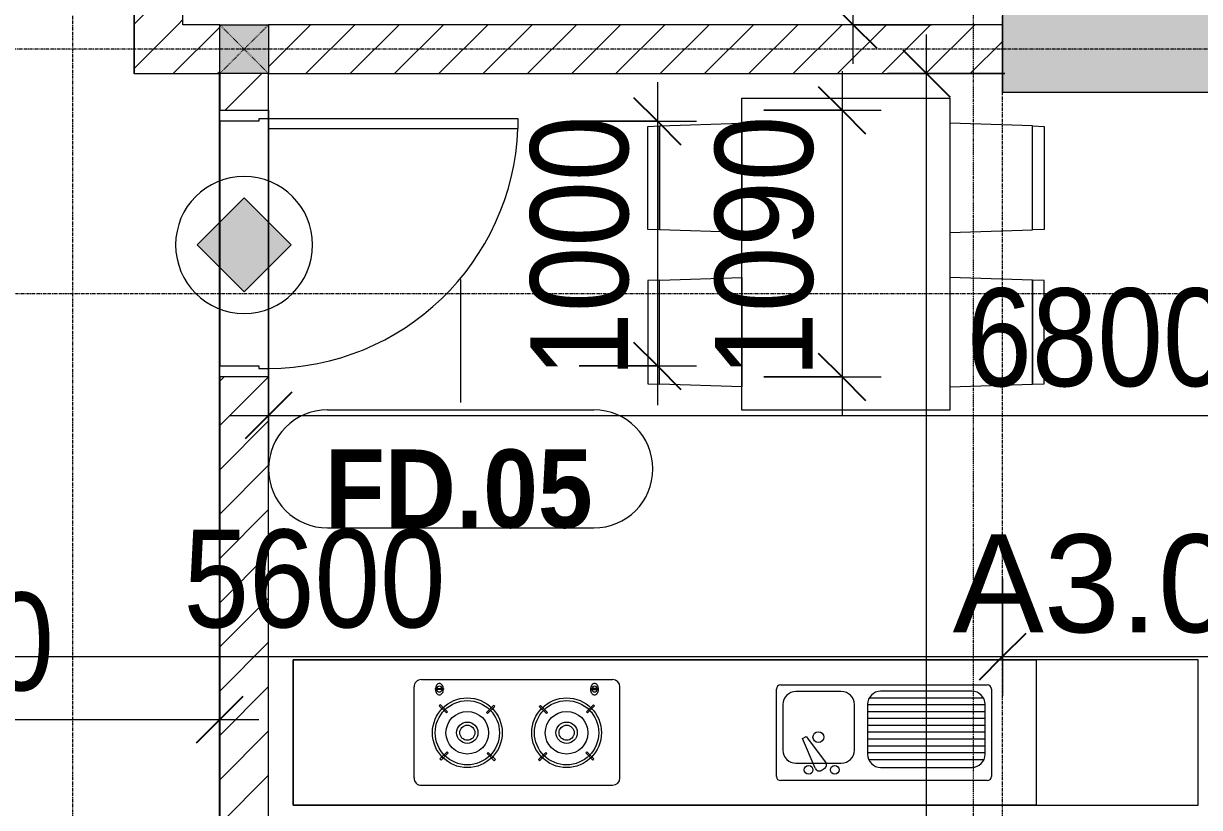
# Model space of a CAD drawing. Header units: millimetres. Extents: x 1591 to 239055, y -15958 to 83255.
# Drawn here: x 213931 to 218737, y 22437 to 25642 of the extents above; entities that cross this region are included whole.
import ezdxf

# ---------------------------------------------------------------- set-up
doc = ezdxf.new("R2010")
doc.units = ezdxf.units.MM
for name, pattern in [('Dash', [6, 3, -3]), ('Dash Dot 3_16_', [7.9375, 4.7625, -1.5875, 0, -1.5875]), ('Grid Line', [22.225, 12.7, -3.175, 3.175, -3.175])]:
    doc.linetypes.add(name, pattern=pattern)
for name, color, linetype, lineweight in [('0-1', 250, 'Continuous', 5), ('A-ANNO-DIMS', 211, 'Continuous', 9), ('A-ANNO-DIMS-160', 211, 'Continuous', 9), ('A-ANNO-NOTE', 131, 'Continuous', 9), ('A-AREA-IDEN', 2, 'Continuous', 9), ('A-DETL-GENF-2', 1, 'Continuous', 9), ('A-DOOR-3', 1, 'Continuous', 9), ('A-DOOR-FRAM-1', 1, 'Continuous', 9), ('A-DOOR-IDEN', 31, 'Continuous', 9), ('A-FLOR', 192, 'Continuous', 9), ('A-FLOR-2', 9, 'Continuous', 9), ('A-WALL', 113, 'Continuous', 9), ('A-WALL-3', 113, 'Continuous', 18), ('A-WALL-PATT-2', 111, 'Continuous', 9), ('G-ANNO-SYMB-1', 111, 'Dash Dot 3_16_', 18), ('I-FURN', 30, 'Continuous', 9), ('I-FURN-1', 254, 'Continuous', 9), ('S-COLS', 52, 'Continuous', 9), ('S-COLS-1', 52, 'Continuous', 5), ('S-COLS-2', 250, 'Continuous', 18), ('S-COLS-5', 52, 'Continuous', 18), ('S-COLS-HDLN', 52, 'Dash', 9), ('S-GRID-1', 1, 'Grid Line', 9)]:
    doc.layers.add(name, color=color, linetype=linetype, lineweight=lineweight)
doc.styles.add('Arial_13', font='arial_0.ttf', dxfattribs={"height": 400})
doc.styles.add('Arial_B_5', font='arialbd_0.ttf', dxfattribs={"width": 0.9, "height": 320})
doc.styles.add('UTM Avo', font='UTM Avo.ttf', dxfattribs={"width": 0.9, "height": 400})
doc.dimstyles.new('1_Dim_chi_tiet_2_5', dxfattribs={"dimscale": 304.8, "dimtxt": 399.720379, "dimasz": 0.629921, "dimexe": 0.524934, "dimexo": 0.0625, "dimgap": 0.052493, "dimtad": 1, "dimdec": 0, "dimrnd": 5, "dimzin": 0, "dimdsep": 46, "dimtxsty": 'UTM Avo', "dimblk1": 'OBLIQUE', "dimblk2": 'OBLIQUE', "dimsah": 1, "dimcen": 0.09, "dimdle": 0.524934, "dimazin": 0, "dimtfac": 1, "dimtdec": 4, "dimtix": 1, "dimtmove": 0, "dimatfit": 3, "dimfxl": 1.049869, "dimfxlon": 1, "dimtvp": 1, "dimtolj": 1, "dimtzin": 0, "dimarcsym": 2})
doc.dimstyles.new('1_Dim_chi_tiet_2_5_1', dxfattribs={"dimscale": 304.8, "dimtxt": 399.720379, "dimasz": 0.629921, "dimexe": 0.524934, "dimexo": 0.0625, "dimgap": 0.052493, "dimtad": 1, "dimdec": 0, "dimrnd": 5, "dimzin": 0, "dimdsep": 46, "dimtxsty": 'UTM Avo', "dimblk1": 'OBLIQUE', "dimblk2": 'OBLIQUE', "dimsah": 1, "dimcen": 0.09, "dimdle": 0.524934, "dimazin": 0, "dimtfac": 1, "dimtdec": 4, "dimtix": 1, "dimtmove": 0, "dimatfit": 3, "dimfxl": 1.049869, "dimfxlon": 1, "dimtvp": 1, "dimtolj": 1, "dimtzin": 0, "dimarcsym": 2})
pattern_1 = [(45, (95879.7, 0), (-90.50967, 90.50967), [])]

# ---------------------------------------------------------------- blocks, each defined once
blk = doc.blocks.new('NCV_TKTC_KET CAU_rvt-1-TKCS_MB TẦNG 6-8')
at = {"layer": 'S-COLS-1'}
blk.add_hatch(color=256, dxfattribs=at).paths.add_polyline_path([(123052.6, 25361.9), (123052.6, 25711.9), (122052.6, 25711.9), (122052.6, 25361.9), (122206.8, 25361.9)])
at = {"layer": 'S-COLS-2'}
for p, q in [((122052.6, 25711.9), (122052.6, 25361.9)), ((122052.6, 25361.9), (123052.6, 25361.9))]:
    blk.add_line(p, q, dxfattribs=at)
blk = doc.blocks.new('HE BEP A1 - HE BEP A 2-885810-TKCS_MB TẦNG 6-8')
at = {"layer": 'I-FURN'}
for p, q in [((662.4, 594.4), (0, 594.4)), ((0, 594.4), (0, 0)), ((662.4, 0), (662.4, 594.4)), ((662.4, 594.4), (3700, 594.4)), ((662.4, 0), (662.4, 594.4)), ((3700, 594.4), (3700, 0)), ((3700, 594.4), (3700, 0)), ((862.4, 494.4), (1706.9, 494.4)), ((2364, 483.2), (2364, 111.2)), ((3175.6, 513.2), (2394, 513.2)), ((3205.6, 483.2), (3205.6, 111.2)), ((844.9, 120.7), (844.9, 476.9)), ((1298.3, 440.1), (924.9, 440.1)), ((1541.1, 452.3), (1528.6, 445.1)), ((1566.6, 443.1), (1618.1, 322.3)), ((1724.4, 476.9), (1724.4, 120.7)), ((871.5, 386.8), (871.5, 182.3)), ((876.4, 408.9), (1346.8, 408.9)), ((1351.6, 182.3), (1351.6, 386.8)), ((1644.4, 423.2), (1459, 423.2)), ((1602.7, 313.4), (1523.8, 418.4)), ((2474.5, 410.3), (2470.1, 405.9)), ((2470.1, 405.9), (2499.2, 376.7)), ((2503.6, 381.1), (2474.5, 410.3)), ((2692.1, 413), (2663, 383.9)), ((2667.3, 379.5), (2696.5, 408.6)), ((2696.5, 408.6), (2692.1, 413)), ((2873.2, 408.6), (2877.5, 413)), ((2902.3, 379.5), (2873.2, 408.6)), ((2877.5, 413), (2906.7, 383.9)), ((3066, 381.1), (3095.1, 410.3)), ((3099.5, 405.9), (3070.4, 376.7)), ((3095.1, 410.3), (3099.5, 405.9)), ((871.5, 380.9), (1351.6, 380.9)), ((871.5, 352.9), (1351.6, 352.9)), ((1405.6, 369.9), (1405.6, 183.2)), ((1697.8, 183.2), (1697.8, 369.9)), ((2499.2, 376.7), (2503.6, 381.1)), ((2663, 383.9), (2667.3, 379.5)), ((2906.7, 383.9), (2902.3, 379.5)), ((3070.4, 376.7), (3066, 381.1)), ((871.5, 324.9), (1351.6, 324.9)), ((871.5, 296.9), (1351.6, 296.9)), ((1618.1, 322.3), (1602.7, 313.4)), ((871.5, 268.9), (1351.6, 268.9)), ((871.5, 240.9), (1351.6, 240.9)), ((871.5, 212.9), (1351.6, 212.9)), ((2467.4, 188.3), (2496.5, 217.4)), ((2500.9, 213), (2471.8, 183.9)), ((2496.5, 217.4), (2500.9, 213)), ((2660.2, 215.8), (2664.6, 220.2)), ((2689.3, 186.7), (2660.2, 215.8)), ((2664.6, 220.2), (2693.7, 191.1)), ((2905, 220.2), (2875.9, 191.1)), ((2880.3, 186.7), (2909.4, 215.8)), ((2909.4, 215.8), (2905, 220.2)), ((3073.1, 217.4), (3068.7, 213)), ((3068.7, 213), (3097.9, 183.9)), ((3102.3, 188.3), (3073.1, 217.4)), ((871.5, 184.9), (1351.6, 184.9)), ((877.9, 156.9), (1345.2, 156.9)), ((2471.8, 183.9), (2467.4, 188.3)), ((2693.7, 191.1), (2689.3, 186.7)), ((2875.9, 191.1), (2880.3, 186.7)), ((3097.9, 183.9), (3102.3, 188.3)), ((1706.9, 103.2), (862.4, 103.2)), ((924.9, 128.9), (1298.3, 128.9)), ((1459, 129.9), (1644.4, 129.9)), ((2451.6, 122.3), (2451.6, 118.3)), ((2484.1, 122.3), (2451.6, 122.3)), ((2451.6, 118.3), (2484.1, 118.3)), ((2484.1, 118.3), (2484.1, 122.3)), ((3085.5, 118.3), (3085.5, 122.3)), ((3085.5, 122.3), (3118, 122.3)), ((3118, 118.3), (3085.5, 118.3)), ((3118, 122.3), (3118, 118.3)), ((3175.6, 81.2), (2394, 81.2)), ((0, 0), (662.4, 0)), ((3700, 0), (662.4, 0))]:
    blk.add_line(p, q, dxfattribs=at)
for centre, radius in [((1485.9, 449.9), 17.8), ((1592.6, 449.9), 17.8), ((2581.9, 298.5), 142.6), ((2987.7, 298.5), 142.6), ((2581.9, 298.5), 131.3), ((2581.9, 298.5), 87.2), ((2987.7, 298.5), 131.3), ((2987.7, 298.5), 87.2), ((1552.8, 316.6), 22.2), ((2581.9, 298.5), 43.6), ((2987.7, 298.5), 43.6), ((2581.9, 298.5), 30.9), ((2987.7, 298.5), 30.9)]:
    blk.add_circle(centre, radius, dxfattribs=at)
for centre, radius, start, end in [((862.4, 476.9), 17.5, 90, 180), ((1706.9, 476.9), 17.5, 0, 90), ((2394, 483.2), 30, 90, 180), ((3175.6, 483.2), 30, 360, 90), ((924.9, 386.8), 53.3, 90, 180), ((1298.3, 386.8), 53.3, 360, 90), ((1537.5, 429.7), 17.8, 119.9521, 219.4618), ((1549.9, 436.9), 17.8, 20.5379, 119.9521), ((1459, 369.9), 53.3, 90, 180), ((1644.4, 369.9), 53.3, 360, 90), ((924.9, 182.3), 53.3, 180, 270), ((1298.3, 182.3), 53.3, 270, 360), ((1459, 183.2), 53.3, 180, 270), ((1644.4, 183.2), 53.3, 270, 360), ((862.4, 120.7), 17.5, 180, 270), ((1706.9, 120.7), 17.5, 270, 360), ((2394, 111.2), 30, 180, 270), ((2485.1, 120.7), 33.5, 163.9419, 180), ((2485.1, 120.7), 33.5, 180, 196.0581), ((2476.6, 123.1), 24.7, 145.204, 163.9419), ((2476.6, 118.2), 24.7, 196.0581, 214.796), ((2467.8, 120.3), 11.6, 9.9102, 170.0898), ((2467.8, 120.3), 11.6, 189.7177, 350.2823), ((2471.3, 126.9), 18.1, 120.7976, 145.204), ((2471.3, 114.5), 18.1, 214.796, 239.2024), ((2467.9, 132.6), 11.5, 90, 120.7976), ((2467.9, 108.8), 11.5, 239.2024, 270), ((2467.9, 132.6), 11.5, 59.2024, 90), ((2467.9, 108.8), 11.5, 270, 300.7976), ((2464.5, 126.9), 18.1, 34.796, 59.2024), ((2464.5, 114.5), 18.1, 300.7976, 325.204), ((2459.1, 123.1), 24.7, 16.0581, 34.796), ((2459.1, 118.2), 24.7, 325.204, 343.9419), ((2450.6, 120.7), 33.5, 0, 16.0581), ((2450.6, 120.7), 33.5, 343.9419, 0), ((3119, 120.7), 33.5, 163.9419, 180), ((3119, 120.7), 33.5, 180, 196.0581), ((3110.5, 123.1), 24.7, 145.204, 163.9419), ((3110.5, 118.2), 24.7, 196.0581, 214.796), ((3105.2, 126.9), 18.1, 120.7976, 145.204), ((3105.2, 114.5), 18.1, 214.796, 239.2024), ((3101.8, 120.3), 11.6, 9.9102, 170.0898), ((3101.8, 120.3), 11.6, 189.7177, 350.2823), ((3101.8, 132.6), 11.5, 90, 120.7976), ((3101.8, 108.8), 11.5, 239.2024, 270), ((3101.8, 132.6), 11.5, 59.2024, 90), ((3101.8, 108.8), 11.5, 270, 300.7976), ((3098.4, 126.9), 18.1, 34.796, 59.2024), ((3098.4, 114.5), 18.1, 300.7976, 325.204), ((3093, 123.1), 24.7, 16.0581, 34.796), ((3093, 118.2), 24.7, 325.204, 343.9419), ((3084.5, 120.7), 33.5, 0, 16.0581), ((3084.5, 120.7), 33.5, 343.9419, 0), ((3175.6, 111.2), 30, 270, 0)]:
    blk.add_arc(centre, radius, start, end, dxfattribs=at)
at = {"layer": 'I-FURN-1'}
for p, q in [((3700, 594.4), (0, 594.4)), ((0, 594.4), (0, 0)), ((3700, 0), (3700, 594.4)), ((0, 0), (3700, 0))]:
    blk.add_line(p, q, dxfattribs=at)
blk = doc.blocks.new('RES_BAN AN 1 - RES_BAN AN 1-885813-TKCS_MB TẦNG 6-8')
at = {"layer": 'I-FURN-1'}
for p, q in [((-425, 1275), (425, 1275)), ((-425, 0), (-425, 1275)), ((425, 1275), (425, 0)), ((-761.9, 1168.8), (-809.6, 1167.2)), ((-809.6, 1167.2), (-809.6, 745.3)), ((-425, 1180), (-761.9, 1168.8)), ((-761.9, 1168.8), (-761.9, 743.8)), ((-761.9, 743.8), (-761.9, 1168.8)), ((-425, 732.5), (-425, 1180)), ((425, 1180), (761.9, 1168.8)), ((425, 732.5), (425, 1180)), ((761.9, 1168.8), (761.9, 743.8)), ((761.9, 1168.8), (761.9, 743.8)), ((809.6, 1167.2), (761.9, 1168.8)), ((809.6, 745.3), (809.6, 1167.2)), ((-809.6, 745.3), (-761.9, 743.8)), ((-761.9, 743.8), (-425, 732.5)), ((761.9, 743.8), (425, 732.5)), ((761.9, 743.8), (809.6, 745.3)), ((-809.6, 536.9), (-761.9, 538.5)), ((-809.6, 115.1), (-809.6, 536.9)), ((-425, 549.7), (-761.9, 538.5)), ((-761.9, 538.5), (-761.9, 113.5)), ((-761.9, 538.5), (-761.9, 113.5)), ((-425, 102.3), (-425, 549.7)), ((425, 549.7), (761.9, 538.5)), ((425, 102.3), (425, 549.7)), ((761.9, 538.5), (761.9, 113.5)), ((761.9, 538.5), (809.6, 536.9)), ((761.9, 113.5), (761.9, 538.5)), ((809.6, 536.9), (809.6, 115.1)), ((-761.9, 113.5), (-809.6, 115.1)), ((-761.9, 113.5), (-425, 102.3)), ((761.9, 113.5), (425, 102.3)), ((809.6, 115.1), (761.9, 113.5)), ((425, 0), (-425, 0))]:
    blk.add_line(p, q, dxfattribs=at)
blk = doc.blocks.new('NCV_TKTC_TANG 6 - 8_rvt-2-TKCS_MB TẦNG 6-8')
at = {"layer": 'A-FLOR-2'}
for p, q in [((122052.4, 25436.9), (119052.6, 25436.9)), ((122052.4, 25361.9), (122052.4, 25436.9)), ((119052.7, 24196.5), (119052.7, 25286.5)), ((118852.7, 25242.4), (118852.7, 24242.4)), ((119052.6, 25252.4), (119052.6, 24232.4))]:
    blk.add_line(p, q, dxfattribs=at)
at = {"layer": 'I-FURN-1', "rotation": 180}
for name, p in [('RES_BAN AN 1 - RES_BAN AN 1-885813-TKCS_MB TẦNG 6-8', (121412.6, 25336.9)), ('HE BEP A1 - HE BEP A 2-885810-TKCS_MB TẦNG 6-8', (122852.6, 23041.3))]:
    blk.add_blockref(name, p, dxfattribs=at)
blk = doc.blocks.new('G1_SOF - BO TRU - 200x200-3056269-TKCS_MB TẦNG 6-8')
at = {"layer": 'S-COLS'}
blk.add_hatch(color=256, dxfattribs=at).paths.add_polyline_path([(100, 100), (-100, 100), (-100, -100), (100, -100)])
at = {"layer": 'S-COLS-5'}
for p, q in [((-100, 100), (100, 100)), ((-100, -100), (-100, 100)), ((100, 100), (100, -100)), ((100, -100), (-100, -100))]:
    blk.add_line(p, q, dxfattribs=at)
at = {"layer": 'S-COLS-HDLN'}
for p, q in [((100, -100), (-100, 100)), ((-100, -100), (100, 100))]:
    blk.add_line(p, q, dxfattribs=at)
blk = doc.blocks.new('FD_05 - FD_05-1000x2200mm-835433-TKCS_MB TẦNG 6-8')
at = {"layer": 'A-DETL-GENF-2'}
for p, q in [((510, -100), (470, -100)), ((470, -100), (470, -1120)), ((510, -1120), (510, -100)), ((470, -1120), (510, -1120))]:
    blk.add_line(p, q, dxfattribs=at)
blk.add_arc((510, -100), 1020, 180, 267.7525, dxfattribs=at)
at = {"layer": 'A-DOOR-FRAM-1'}
for p, q in [((-545, 100), (-500, 100)), ((-545, -100), (-545, 100)), ((-500, 100), (-500, -60)), ((500, 100), (545, 100)), ((500, -60), (500, 100)), ((545, 100), (545, -100)), ((-500, -60), (-510, -60)), ((-510, -60), (-510, -100)), ((510, -60), (500, -60)), ((510, -100), (510, -60)), ((-510, -100), (-545, -100)), ((545, -100), (510, -100))]:
    blk.add_line(p, q, dxfattribs=at)
blk = doc.blocks.new('DIMBLOCK29-TKCS_MB TẦNG 6-8')
at = {"layer": 'A-ANNO-DIMS-160'}
for p, q in [((212332.3, 23373.9), (212332.3, 22893.9)), ((212332.3, 23053.9), (212332.3, 23373.9)), ((217932.3, 23373.9), (217932.3, 22893.9)), ((217932.3, 23053.9), (217932.3, 23373.9)), ((212172.3, 23053.9), (217932.3, 23053.9))]:
    blk.add_line(p, q, dxfattribs=at)
at = {"layer": 'A-ANNO-DIMS-160', "lineweight": 25}
for p, q in [((212332.3, 23053.9), (212428.3, 23149.9)), ((217932.3, 23053.9), (218028.3, 23149.9)), ((212332.3, 23053.9), (212236.3, 22957.9)), ((217932.3, 23053.9), (217836.3, 22957.9))]:
    blk.add_line(p, q, dxfattribs=at)
at = {"layer": 'A-ANNO-DIMS-160', "color": 0, "insert": (214584.5, 23573.5), "char_height": 400, "width": 1314.636, "attachment_point": 1, "line_spacing_factor": 1.110334, "style": 'UTM Avo'}
blk.add_mtext('5600', dxfattribs=at)
blk = doc.blocks.new('_Oblique')
at = {"color": 0, "linetype": 'ByBlock', "lineweight": -2}
blk.add_line((-0.5, -0.5), (0.5, 0.5), dxfattribs=at)
blk = doc.blocks.new('DIMBLOCK30-TKCS_MB TẦNG 6-8')
at = {"layer": 'A-ANNO-DIMS-160'}
for p, q in [((217932.3, 23373.9), (217932.3, 22893.9)), ((217932.3, 23053.9), (217932.3, 23373.9)), ((223132.3, 23373.9), (223132.3, 22893.9)), ((223132.3, 23053.9), (223132.3, 23373.9)), ((217932.3, 23053.9), (223292.3, 23053.9))]:
    blk.add_line(p, q, dxfattribs=at)
at = {"layer": 'A-ANNO-DIMS-160', "lineweight": 25}
for p, q in [((217932.3, 23053.9), (218028.3, 23149.9)), ((223132.3, 23053.9), (223228.3, 23149.9)), ((217932.3, 23053.9), (217836.3, 22957.9)), ((223132.3, 23053.9), (223036.3, 22957.9))]:
    blk.add_line(p, q, dxfattribs=at)
at = {"layer": 'A-ANNO-DIMS-160', "color": 0, "insert": (219984.5, 23573.5), "char_height": 400, "width": 1314.636, "attachment_point": 1, "line_spacing_factor": 1.110334, "style": 'UTM Avo'}
blk.add_mtext('5200', dxfattribs=at)
blk = doc.blocks.new('HDNDCT_GHI CHÚ CỬA CHỐNG CHÁY EI30 - HDNDCT_GHI CHÚ CỬA CHỐNG CHÁY EI30-2461928-TKCS_MB TẦNG 6-8')
at = {"layer": 'A-ANNO-NOTE'}
blk.add_hatch(color=256, dxfattribs=at).paths.add_polyline_path([(-1.2, 0), (0, 1.2), (1.2, 0), (0, -1.2)])
for p, q in [((0, 1.2), (-1.2, 0)), ((1.2, 0), (0, 1.2)), ((-1.2, 0), (0, -1.2)), ((0, -1.2), (1.2, 0))]:
    blk.add_line(p, q, dxfattribs=at)
for start, end in [(360, 180), (180, 360)]:
    blk.add_arc((0, 0), 1.75, start, end, dxfattribs=at)
blk = doc.blocks.new('DIMBLOCK74-TKCS_MB TẦNG 6-8')
at = {"layer": 'A-ANNO-DIMS-160'}
for p, q in [((212332.3, 23116.3), (212332.3, 22636.3)), ((212332.3, 22796.3), (212332.3, 23116.3)), ((214732.3, 23116.3), (214732.3, 22636.3)), ((214732.3, 22796.3), (214732.3, 23116.3)), ((212172.3, 22796.3), (214892.3, 22796.3))]:
    blk.add_line(p, q, dxfattribs=at)
at = {"layer": 'A-ANNO-DIMS-160', "lineweight": 25}
for p, q in [((212332.3, 22796.3), (212428.3, 22892.3)), ((214732.3, 22796.3), (214828.3, 22892.3)), ((212332.3, 22796.3), (212236.3, 22700.3)), ((214732.3, 22796.3), (214636.3, 22700.3))]:
    blk.add_line(p, q, dxfattribs=at)
at = {"layer": 'A-ANNO-DIMS-160', "color": 0, "insert": (212984.5, 23315.9), "char_height": 400, "width": 1314.636, "attachment_point": 1, "line_spacing_factor": 1.110334, "style": 'UTM Avo'}
blk.add_mtext('2400', dxfattribs=at)
blk = doc.blocks.new('DIMBLOCK128-TKCS_MB TẦNG 6-8')
at = {"layer": 'A-ANNO-DIMS-160'}
for p, q in [((217321.9, 25477.4), (217321.9, 33796.9)), ((217641.9, 33636.9), (217161.9, 33636.9)), ((217321.9, 33636.9), (217641.9, 33636.9)), ((217641.9, 25637.4), (217161.9, 25637.4)), ((217321.9, 25637.4), (217641.9, 25637.4))]:
    blk.add_line(p, q, dxfattribs=at)
at = {"layer": 'A-ANNO-DIMS-160', "lineweight": 25}
for p, q in [((217321.9, 33636.9), (217225.9, 33732.9)), ((217321.9, 33636.9), (217417.9, 33540.9)), ((217321.9, 25637.4), (217225.9, 25733.4)), ((217321.9, 25637.4), (217417.9, 25541.4))]:
    blk.add_line(p, q, dxfattribs=at)
at = {"layer": 'A-ANNO-DIMS-160', "color": 0, "insert": (216802.3, 29089.4), "char_height": 400, "width": 1314.636, "attachment_point": 1, "rotation": 90, "line_spacing_factor": 1.110334, "style": 'UTM Avo'}
blk.add_mtext('8000', dxfattribs=at)
blk = doc.blocks.new('DIMBLOCK130-TKCS_MB TẦNG 6-8')
at = {"layer": 'A-ANNO-DIMS-160'}
for p, q in [((217621.9, 17276.9), (217621.9, 25597.4)), ((217941.9, 25437.4), (217461.9, 25437.4)), ((217621.9, 25437.4), (217941.9, 25437.4)), ((217941.9, 17436.9), (217461.9, 17436.9)), ((217621.9, 17436.9), (217941.9, 17436.9))]:
    blk.add_line(p, q, dxfattribs=at)
at = {"layer": 'A-ANNO-DIMS-160', "lineweight": 25}
for p, q in [((217621.9, 25437.4), (217525.9, 25533.4)), ((217621.9, 25437.4), (217717.9, 25341.4)), ((217621.9, 17436.9), (217525.9, 17532.9)), ((217621.9, 17436.9), (217717.9, 17340.9))]:
    blk.add_line(p, q, dxfattribs=at)
at = {"layer": 'A-ANNO-DIMS-160', "color": 0, "insert": (217102.3, 20889.4), "char_height": 400, "width": 1314.636, "attachment_point": 1, "rotation": 90, "line_spacing_factor": 1.110334, "style": 'UTM Avo'}
blk.add_mtext('8000', dxfattribs=at)
blk = doc.blocks.new('DIMBLOCK131-TKCS_MB TẦNG 6-8')
at = {"layer": 'A-ANNO-DIMS-160'}
for p, q in [((214932.3, 24360), (214932.3, 23880)), ((214932.3, 24040), (214932.3, 24360)), ((221732.3, 24360), (221732.3, 23880)), ((221732.3, 24040), (221732.3, 24360)), ((214772.3, 24040), (221892.3, 24040))]:
    blk.add_line(p, q, dxfattribs=at)
at = {"layer": 'A-ANNO-DIMS-160', "lineweight": 25}
for p, q in [((214932.3, 24040), (215028.3, 24136)), ((221732.3, 24040), (221828.3, 24136)), ((214932.3, 24040), (214836.3, 23944)), ((221732.3, 24040), (221636.3, 23944))]:
    blk.add_line(p, q, dxfattribs=at)
at = {"layer": 'A-ANNO-DIMS-160', "color": 0, "insert": (217784.5, 24559.6), "char_height": 400, "width": 1314.636, "attachment_point": 1, "line_spacing_factor": 1.110334, "style": 'UTM Avo'}
blk.add_mtext('6800', dxfattribs=at)
blk = doc.blocks.new('STN_Door Tag - STN_Door Tag-1788670-TKCS_MB TẦNG 6-8')
at = {"layer": 'A-DOOR-IDEN'}
for p, q in [((-3.37, 1.495), (3.431, 1.495)), ((-3.37, -1.524), (3.431, -1.524))]:
    blk.add_line(p, q, dxfattribs=at)
for centre, start, end in [((-3.37, -0.015), 90, 270), ((3.431, -0.015), 270, 90)]:
    blk.add_arc(centre, 1.509, start, end, dxfattribs=at)
blk = doc.blocks.new('DIMBLOCK279-TKCS_MB TẦNG 6-8')
at = {"layer": 'A-ANNO-DIMS-160'}
for p, q in [((217276.3, 25447.4), (217276.3, 24037.4)), ((216956.3, 25287.4), (217436.3, 25287.4)), ((217276.3, 25287.4), (216956.3, 25287.4)), ((216956.3, 24197.4), (217436.3, 24197.4)), ((217276.3, 24197.4), (216956.3, 24197.4))]:
    blk.add_line(p, q, dxfattribs=at)
at = {"layer": 'A-ANNO-DIMS-160', "lineweight": 25}
for p, q in [((217276.3, 25287.4), (217180.3, 25383.4)), ((217276.3, 25287.4), (217372.3, 25191.4)), ((217276.3, 24197.4), (217180.3, 24293.4)), ((217276.3, 24197.4), (217372.3, 24101.4))]:
    blk.add_line(p, q, dxfattribs=at)
at = {"layer": 'A-ANNO-DIMS-160', "color": 0, "insert": (216756.7, 24194.6), "char_height": 400, "width": 1314.636, "attachment_point": 1, "rotation": 90, "line_spacing_factor": 1.110334, "style": 'UTM Avo'}
blk.add_mtext('1090', dxfattribs=at)
blk = doc.blocks.new('DIMBLOCK280-TKCS_MB TẦNG 6-8')
at = {"layer": 'A-ANNO-DIMS-160'}
for p, q in [((216521.6, 25402.4), (216521.6, 24082.4)), ((216201.6, 25242.4), (216681.6, 25242.4)), ((216521.6, 25242.4), (216201.6, 25242.4)), ((216201.6, 24242.4), (216681.6, 24242.4)), ((216521.6, 24242.4), (216201.6, 24242.4))]:
    blk.add_line(p, q, dxfattribs=at)
at = {"layer": 'A-ANNO-DIMS-160', "lineweight": 25}
for p, q in [((216521.6, 25242.4), (216425.6, 25338.4)), ((216521.6, 25242.4), (216617.6, 25146.4)), ((216521.6, 24242.4), (216425.6, 24338.4)), ((216521.6, 24242.4), (216617.6, 24146.4))]:
    blk.add_line(p, q, dxfattribs=at)
at = {"layer": 'A-ANNO-DIMS-160', "color": 0, "insert": (216002, 24194.6), "char_height": 400, "width": 1314.636, "attachment_point": 1, "rotation": 90, "line_spacing_factor": 1.110334, "style": 'UTM Avo'}
blk.add_mtext('1000', dxfattribs=at)

msp = doc.modelspace()

# ---------------------------------------------------------------- hatches: boundary and pattern name
at = {"layer": 'A-WALL-PATT-2'}
h = msp.add_hatch(dxfattribs=at)
h.set_pattern_fill('FP_1', color=256, style=0, pattern_type=2)
h.set_pattern_definition(pattern_1)
h.paths.add_polyline_path([(214582.3, 25637.4), (214582.3, 28536.9), (214382.3, 28536.9), (214382.3, 25637.4)])
h = msp.add_hatch(dxfattribs=at)
h.set_pattern_fill('FP_1', color=256, style=0, pattern_type=2)
h.set_pattern_definition(pattern_1)
h.paths.add_polyline_path([(217932.3, 25437.4), (217932.3, 25637.4), (214932.3, 25637.4), (214932.3, 25437.4), (216474.4, 25437.4)])
h.paths.add_polyline_path([(214732.3, 25437.4), (214732.3, 25637.4), (214382.3, 25637.4), (214382.3, 25437.4)])
h = msp.add_hatch(dxfattribs=at)
h.set_pattern_fill('FP_1', color=256, style=0, pattern_type=2)
h.set_pattern_definition(pattern_1)
h.paths.add_polyline_path([(214932.3, 21486.9), (214932.3, 24197.4), (214732.3, 24197.4), (214732.3, 21486.9), (214862.4, 21486.9)])
h.paths.add_polyline_path([(214932.3, 25287.4), (214932.3, 25437.4), (214732.3, 25437.4), (214732.3, 25287.4), (214862.4, 25287.4)])

# ---------------------------------------------------------------- linework, layer by layer
at = {"layer": 'A-DOOR-IDEN'}
msp.add_line((215717.3, 24595.7), (215717.3, 24092.6), dxfattribs=at)
at = {"layer": 'A-FLOR'}
for p, q in [((214382.2, 25436.9), (214382.2, 29586.9)), ((214732.2, 25436.9), (214382.2, 25436.9)), ((214732.2, 21486.9), (214732.2, 25436.9))]:
    msp.add_line(p, q, dxfattribs=at)
at = {"layer": 'A-WALL'}
for p, q in [((214732.3, 24242.4), (214732.3, 25242.4)), ((214932.3, 25252.4), (214932.3, 24232.4))]:
    msp.add_line(p, q, dxfattribs=at)
at = {"layer": 'A-WALL-3'}
for p, q in [((214382.3, 29586.9), (214382.3, 25437.4)), ((214582.3, 25637.4), (214582.3, 28536.9)), ((214732.3, 25637.4), (214582.3, 25637.4)), ((217932.3, 25637.4), (214932.3, 25637.4)), ((217932.3, 25437.4), (217932.3, 25637.4)), ((214382.3, 25437.4), (214732.3, 25437.4)), ((214732.3, 25437.4), (214732.3, 25287.4)), ((214932.3, 25437.4), (217932.3, 25437.4)), ((214932.3, 25287.4), (214932.3, 25437.4)), ((214732.3, 25287.4), (214932.3, 25287.4)), ((214732.3, 24197.4), (214732.3, 21486.9)), ((214932.3, 24197.4), (214732.3, 24197.4)), ((214932.3, 20536.9), (214932.3, 24197.4))]:
    msp.add_line(p, q, dxfattribs=at)
at = {"layer": 'G-ANNO-SYMB-1'}
msp.add_line((217812.3, 82873.6), (217812.3, 13592.5), dxfattribs=at)
at = {"layer": 'S-GRID-1'}
for p, q in [((214132.3, 19149.4), (214132.3, 77012.5)), ((217932.3, 19149.4), (217932.3, 77012.5)), ((221768.6, 25536.9), (132338.5, 25536.9)), ((223800.6, 24536.9), (130306.5, 24536.9))]:
    msp.add_line(p, q, dxfattribs=at)

# ---------------------------------------------------------------- block references
at = {"layer": '0-1'}
for name in ['NCV_TKTC_KET CAU_rvt-1-TKCS_MB TẦNG 6-8', 'NCV_TKTC_TANG 6 - 8_rvt-2-TKCS_MB TẦNG 6-8']:
    msp.add_blockref(name, (95879.7, 0), dxfattribs=at)
at = {"layer": 'A-ANNO-NOTE', "xscale": 160, "yscale": 160, "zscale": 160}
msp.add_blockref('HDNDCT_GHI CHÚ CỬA CHỐNG CHÁY EI30 - HDNDCT_GHI CHÚ CỬA CHỐNG CHÁY EI30-2461928-TKCS_MB TẦNG 6-8', (214832.2, 24736.9), dxfattribs=at)
at = {"layer": 'A-DOOR-3', "rotation": 90.00000000000007}
msp.add_blockref('FD_05 - FD_05-1000x2200mm-835433-TKCS_MB TẦNG 6-8', (214832.3, 24742.4), dxfattribs=at)
at = {"layer": 'A-DOOR-IDEN', "xscale": 159.9999999999999, "yscale": 159.9999999999999, "zscale": 159.9999999999999}
msp.add_blockref('STN_Door Tag - STN_Door Tag-1788670-TKCS_MB TẦNG 6-8', (215712.5, 23823.7), dxfattribs=at)
at = {"layer": 'S-COLS', "rotation": 180}
msp.add_blockref('G1_SOF - BO TRU - 200x200-3056269-TKCS_MB TẦNG 6-8', (214832.3, 25537.4), dxfattribs=at)

# ---------------------------------------------------------------- texts
at = {"layer": 'A-AREA-IDEN', "insert": (218846.8, 23147.7), "char_height": 400, "width": 2233.6, "attachment_point": 8, "line_spacing_factor": 0.936439, "style": 'Arial_13'}
msp.add_mtext('\\pt8,16,24,32,40,48,56,64,72,80,88,96,104,112,120,128,136,144,152,160,168,176,184,192,200,208,216,224,232,240,248,256;A3.08.10', dxfattribs=at)
at = {"layer": 'A-DOOR-IDEN', "insert": (215709.2, 23738.4), "char_height": 320, "width": 1124.64, "attachment_point": 5, "line_spacing_factor": 0.936439, "style": 'Arial_B_5'}
msp.add_mtext('\\pt7.2,14.4,21.6,28.8,36,43.2,50.4,57.6,64.8,72,79.2,86.4,93.6,100.8,108,115.2,122.4,129.6,136.8,144,151.2,158.4,165.6,172.8,180,187.2,194.4,201.6,208.8,216,223.2,230.4;FD.05', dxfattribs=at)

# ---------------------------------------------------------------- dimensions: what is measured, and where the dimension line sits
at = {"layer": 'A-ANNO-DIMS'}
for base, p1, p2, dimstyle, override, picture, middle in [((217321.904, 33636.936), (217641.904, 25637.3629), (217641.904, 33636.936), '1_Dim_chi_tiet_2_5', {"dimpost": '<>', "dimfxl": 7999.573178}, 'DIMBLOCK128-TKCS_MB TẦNG 6-8', (217098.9119, 29637.1494)), ((217621.904, 25437.3629), (217941.904, 17436.936), (217941.904, 25437.3629), '1_Dim_chi_tiet_2_5', {"dimpost": '<>', "dimfxl": 8000.426822}, 'DIMBLOCK130-TKCS_MB TẦNG 6-8', (217398.9119, 21437.1494)), ((216521.6, 24242.4), (216201.6, 25242.4), (216201.6, 24242.4), '1_Dim_chi_tiet_2_5_1', {"dimpost": '<>', "dimfxl": 1000}, 'DIMBLOCK280-TKCS_MB TẦNG 6-8', (216298.6, 24742.4)), ((217276.3, 24197.4), (216956.3, 25287.4), (216956.3, 24197.4), '1_Dim_chi_tiet_2_5_1', {"dimpost": '<>', "dimfxl": 1090}, 'DIMBLOCK279-TKCS_MB TẦNG 6-8', (217053.3, 24742.4))]:
    dim = msp.add_linear_dim(base=base, p1=p1, p2=p2, angle=90, dimstyle=dimstyle, override=override, dxfattribs=at)
    dim.commit()
    dim.dimension.update_dxf_attribs({"geometry": picture, "text_midpoint": middle})
for base, p1, p2, override, picture, middle in [((221732.3, 24040), (214932.3, 24360), (221732.3, 24360), {"dimpost": '<>', "dimfxl": 6800}, 'DIMBLOCK131-TKCS_MB TẦNG 6-8', (218332.3, 24263)), ((217932.3, 23053.9), (212332.3, 23373.9), (217932.3, 23373.9), {"dimpost": '<>', "dimfxl": 5600}, 'DIMBLOCK29-TKCS_MB TẦNG 6-8', (215132.3, 23276.9)), ((223132.3, 23053.9), (217932.3, 23373.9), (223132.3, 23373.9), {"dimpost": '<>', "dimfxl": 5200}, 'DIMBLOCK30-TKCS_MB TẦNG 6-8', (220532.3, 23276.9)), ((214732.3, 22796.3), (212332.3, 23116.3), (214732.3, 23116.3), {"dimpost": '<>', "dimfxl": 2400}, 'DIMBLOCK74-TKCS_MB TẦNG 6-8', (213532.3, 23019.2))]:
    dim = msp.add_linear_dim(base=base, p1=p1, p2=p2, dimstyle='1_Dim_chi_tiet_2_5', override=override, dxfattribs=at)
    dim.commit()
    dim.dimension.update_dxf_attribs({"geometry": picture, "text_midpoint": middle})

doc.saveas('drawing.dxf')
